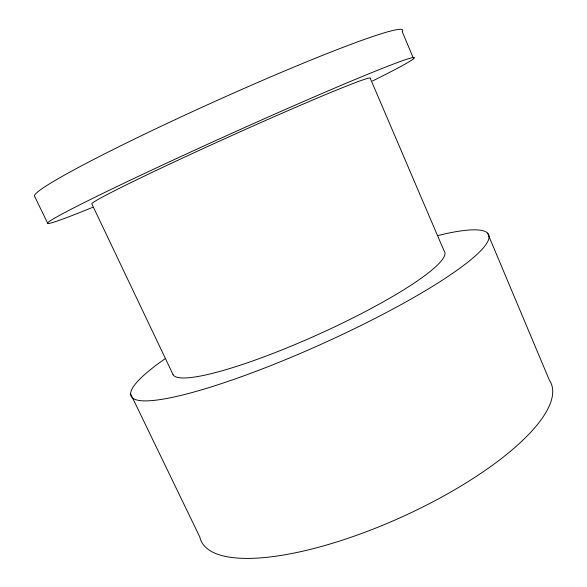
<?xml version="1.0" encoding="UTF-8"?>
<svg xmlns="http://www.w3.org/2000/svg" width="587" height="587" viewBox="0 0 587 587"><rect width="100%" height="100%" fill="white"/><g stroke="black" fill="none" stroke-linecap="round" stroke-linejoin="round"><path stroke-width="0.88" d="M130.608 393.862L199.807 537.017A191.927 60.813 -24.3 0 0 399.872 517.873A191.927 60.813 -24.3 0 0 549.344 380.082L487.577 233.134M47.745 223.464L34.78 196.645A201.987 12.202 -24.3 0 1 219.384 99.401A201.987 12.202 -24.3 0 1 402.19 31.603L413.586 58.715M437.359 235.644A196.153 31.023 -24.3 0 1 442.473 280.094A196.153 31.023 -24.3 0 1 196.623 391.265A196.153 31.023 -24.3 0 1 164.984 358.811M92.768 207.292A201.194 6.208 -24.3 0 1 102.886 193.372A201.194 6.208 -24.3 0 1 355.01 79.524A201.194 6.208 -24.3 0 1 372.488 80.991M173.092 374.682L91.807 203.836A152.825 4.674 -24.3 0 1 233.648 134.716A152.825 4.674 -24.3 0 1 370.302 78.416L443.999 250.722A149.061 23.385 -24.3 0 1 322.769 332.381A149.061 23.385 -24.3 0 1 173.092 374.682"/></g></svg>
